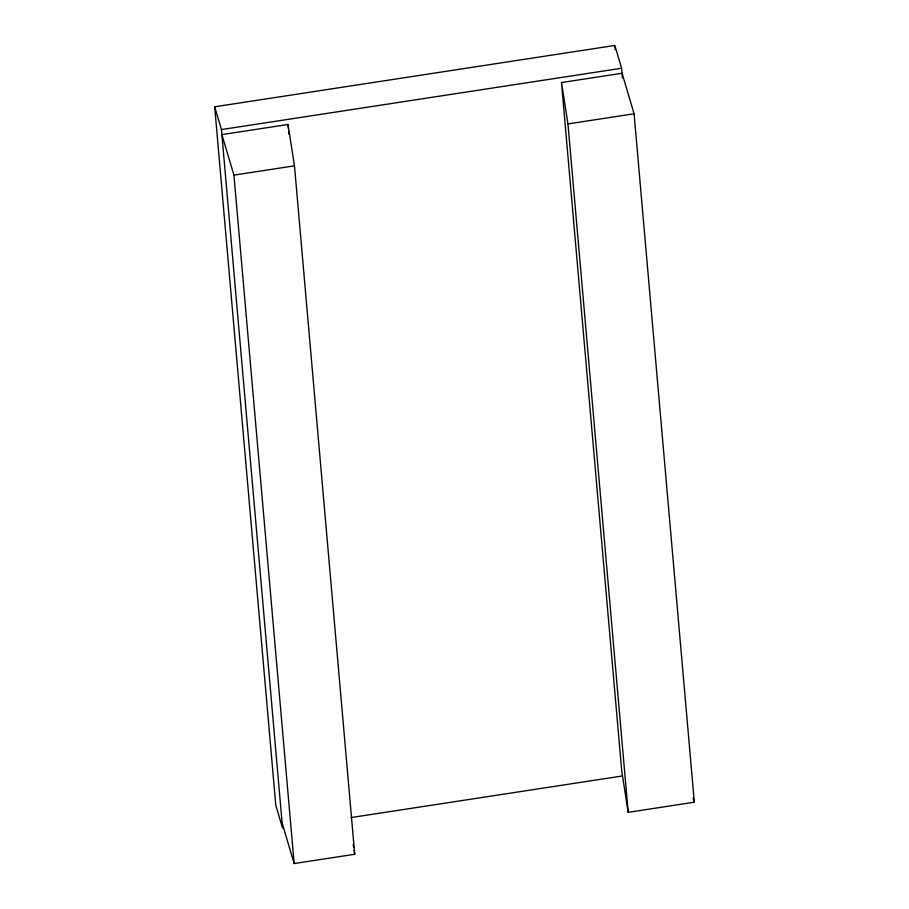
<?xml version="1.0" encoding="UTF-8"?>
<svg xmlns="http://www.w3.org/2000/svg" width="909" height="909" viewBox="0 0 909 909"><rect width="100%" height="100%" fill="white"/><g stroke="black" fill="none" stroke-linecap="round" stroke-linejoin="round"><path stroke-width="1.36" d="M214.683 106.796L221.455 129.578L282.563 828.065L275.791 805.283L214.683 106.796L614.836 45.45L621.608 68.243L622.472 78.14M221.455 129.578L621.608 68.243M288.017 124.476L221.898 134.612L233.931 175.119L294.164 863.55L354.715 854.267L294.482 165.836L288.017 124.476L288.38 128.714M561.501 82.549L622.051 73.265L634.084 113.773L694.317 802.204L628.199 812.339L621.733 770.98L561.501 82.549L567.966 123.919L628.199 812.339M233.931 175.119L294.482 165.836M567.966 123.919L634.084 113.773M351.124 817.555L622.551 775.945M693.112 798.159L694.317 802.204M282.12 823.043L294.164 863.55M353.203 844.62L353.635 847.37M354.067 850.131L354.715 854.267M614.961 46.859L615.211 49.688M288.63 131.544L288.88 134.373"/></g></svg>
